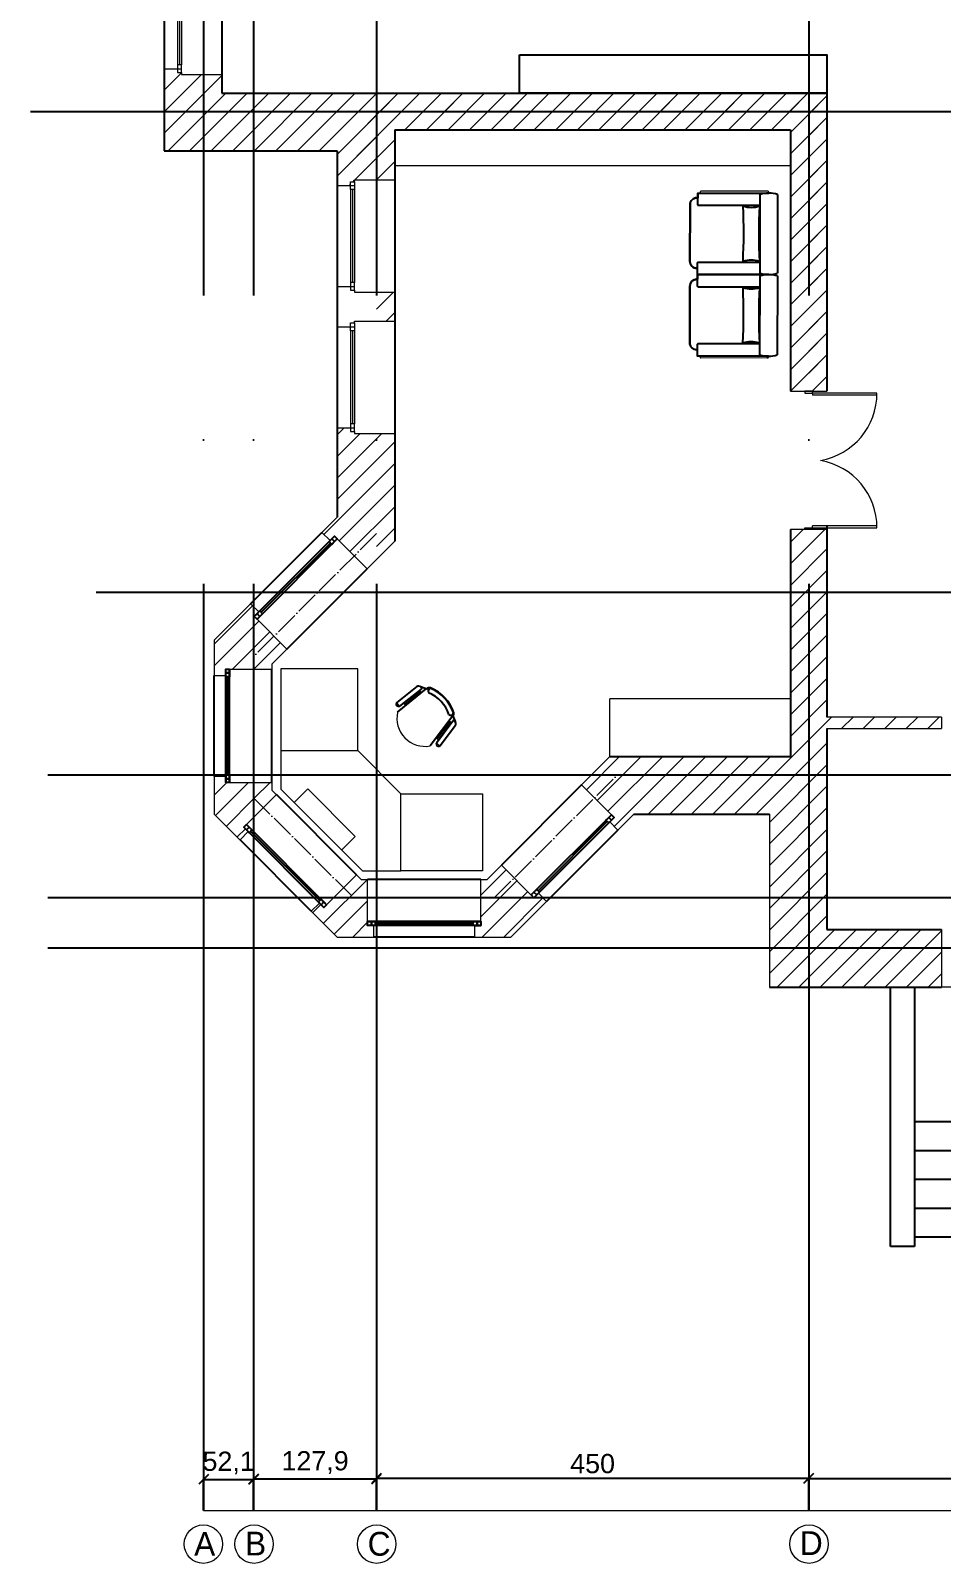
# Model space of a CAD drawing. Header units: centimetres. Extents: x -11062 to 12236, y -3130 to 12397.
# Drawn here: x 9379 to 10327, y 8059 to 9653 of the extents above; entities that cross this region are included whole.
import ezdxf

# ---------------------------------------------------------------- set-up
doc = ezdxf.new("R2010")
doc.units = ezdxf.units.CM
doc.header["$PDMODE"] = 35
doc.header["$PDSIZE"] = 10
doc.linetypes.add('ACAD_ISO04W100', pattern=[30, 24, -3, 0, -3])
for name, color, linetype in [('kote', 201, 'Continuous'), ('namjestaj', 31, 'Continuous'), ('pomocne', 2, 'ACAD_ISO04W100'), ('prozori', 140, 'Continuous'), ('sanitarije', 7, 'Continuous'), ('vrata', 130, 'Continuous'), ('zidovi', 11, 'Continuous')]:
    doc.layers.add(name, color=color, linetype=linetype)
doc.styles.add('Annotative', font='arial.ttf')
doc.styles.get("Standard").update_dxf_attribs({"font": ''})
doc.styles.get('Standard').set_extended_font_data('Bahnschrift Light')
doc.dimstyles.new('Copy(2) of ISO-25', dxfattribs={"dimscale": 0.1, "dimtxt": 200, "dimasz": 100, "dimexe": 1.25, "dimexo": 0.625, "dimgap": 50, "dimtad": 1, "dimdec": 1, "dimtxsty": 'Annotative', "dimblk": 'OBLIQUE', "dimcen": 2, "dimadec": 0, "dimazin": 0, "dimtfac": 1, "dimtdec": 1, "dimtmove": 0, "dimatfit": 3, "dimldrblk": 'OBLIQUE', "dimfxl": 1, "dimarcsym": 0})
pattern_1 = [(45, (8444.418, 7911.838), (-11.22532, 11.22532), [])]

# ---------------------------------------------------------------- blocks, each defined once
blk = doc.blocks.new('dvokrilna vrata')
at = {"layer": 'vrata', "lineweight": 5}
for p in [(-70, 8.3), (-68, -58.7)]:
    blk.add_line(p, (-68, 8.3), dxfattribs=at)
for points in [[(-72, 16.3), (-70, 16.3), (-70, 8.3), (-72, 8.3)], [(72, 16.3), (70, 16.3), (70, 8.3), (72, 8.3)]]:
    blk.add_lwpolyline(points, close=True, dxfattribs=at)
for points in [[(-70, 8.3), (-70, -56.7), (-70, -58.7)], [(70, -58.7), (70, -56.7), (70, 8.3), (68, 8.3)], [(68, -58.7), (68, -56.7), (68, 8.3)]]:
    blk.add_lwpolyline(points, dxfattribs=at)
for centre, start, end in [((-70, 12.3), 269.9805, 349.9902), ((70, 12.3), 190.0098, 270.0195)]:
    blk.add_arc(centre, 71, start, end, dxfattribs=at)
blk = doc.blocks.new('prozori veci')
at = {"layer": 'prozori', "lineweight": 5}
for p, q in [((-111, 60), (-6, 60)), ((-111, 46), (-111, 42)), ((-10, 46), (-107, 46)), ((-10, 44), (-107, 44)), ((-10, 42), (-107, 42)), ((-6, 46), (-6, 42)), ((0, 0), (-117, 0))]:
    blk.add_line(p, q, dxfattribs=at)
for points in [[(-107, 46), (-115, 46), (-115, 42), (-107, 42)], [(-10, 46), (-2, 46), (-2, 42), (-10, 42)]]:
    blk.add_lwpolyline(points, close=True, dxfattribs=at)
at = {"layer": 'zidovi', "lineweight": 5}
for p, q in [((-115, 42), (-117, 42)), ((-117, 42), (-117, 0)), ((-2, 42), (0, 42)), ((0, 42), (0, 0))]:
    blk.add_line(p, q, dxfattribs=at)
for points in [[(-111, 60), (-111, 50), (-111, 46)], [(-6, 60), (-6, 50), (-6, 46)]]:
    blk.add_lwpolyline(points, dxfattribs=at)
blk = doc.blocks.new('*U11')
at = {"layer": 'prozori', "ltscale": 200}
for p, q in [((-111.5, 48), (-118, 48)), ((-118, 48), (0, 48)), ((-111.5, 60), (-6.5, 60)), ((-118, 44), (0, 44)), ((-110, 46), (-8, 46))]:
    blk.add_line(p, q, dxfattribs=at)
for points in [[(-114, 44), (-118, 44), (-118, 48), (-114, 48)], [(-110, 44), (-114, 44), (-114, 48), (-110, 48)], [(-4, 44), (-8, 44), (-8, 48), (-4, 48)], [(0, 44), (-4, 44), (-4, 48), (0, 48)]]:
    blk.add_lwpolyline(points, close=True, dxfattribs=at)
blk.add_lwpolyline([(-118, 0), (0, 0)], dxfattribs=at)
at = {"layer": 'zidovi', "lineweight": 5}
for p, q in [((-111.5, 48), (-118, 48)), ((-118, 48), (-118, 44)), ((-111.5, 60), (-111.5, 48)), ((-6.5, 60), (-6.5, 48)), ((-6.5, 48), (0, 48)), ((0, 48), (0, 0)), ((-118, 44), (-118, 0))]:
    blk.add_line(p, q, dxfattribs=at)
blk = doc.blocks.new('stol soba')
at = {"layer": 'namjestaj', "lineweight": 5}
for p, q in [((4419.9, 200.3), (4419.9, 115.3)), ((4499.9, 200.3), (4419.9, 200.3)), ((4499.9, 115.3), (4499.9, 200.3)), ((4419.9, 115.3), (4459.9, 115.3)), ((4419.9, 115.3), (4419.9, 75.3)), ((4459.9, 115.3), (4499.9, 115.3)), ((4544.7, 70.4), (4499.9, 115.3)), ((4419.9, 75.3), (4504.7, -9.6)), ((4433.6, 61.5), (4447.8, 75.6)), ((4447.8, 75.6), (4497.3, 26.1)), ((4544.7, -9.6), (4544.7, 70.4)), ((4544.7, 70.4), (4629.7, 70.4)), ((4629.7, 70.4), (4629.7, -9.6)), ((4497.3, 26.1), (4483.1, 12)), ((4504.7, -9.6), (4544.7, -9.6)), ((4629.7, -9.6), (4544.7, -9.6))]:
    blk.add_line(p, q, dxfattribs=at)
blk = doc.blocks.new('stolac')
at = {"layer": 'namjestaj', "ltscale": 200}
for p, q in [((12.6, 53.3), (-8.3, 36.9)), ((-7.5, 26.6), (22.4, 50.9)), ((-5.2, 33), (17.2, 50.6)), ((17.1, 46.6), (15.2, 49)), ((22.4, 50.9), (16.5, 53.1)), ((17.4, 52), (16.8, 52.7)), ((-8.4, 36.2), (-5.9, 33.1)), ((50.1, 22.8), (26.3, -8.3)), ((32.9, -5.3), (49.9, 17.6)), ((45.9, 17.3), (48.3, 15.5)), ((50.1, 22.8), (52.5, 16.9)), ((51.3, 17.8), (52.1, 17.2)), ((52.7, 13), (36.9, -8.3)), ((26.3, -8.3), (26.2, -8.3)), ((36.2, -8.4), (33, -6))]:
    blk.add_line(p, q, dxfattribs=at)
at = {"layer": 'namjestaj', "lineweight": 5}
for p, q in [((22.4, 50.9), (24.5, 49.6)), ((1.1, 33.6), (-1, 36.3)), ((0, 34.9), (16.1, 47.8)), ((33.9, -1.1), (47.1, 16.4)), ((50.1, 22.8), (49.4, 23.9)), ((32.7, 0.1), (35.1, -2.3))]:
    blk.add_line(p, q, dxfattribs=at)
at = {"layer": 'namjestaj', "ltscale": 200}
for centre, radius, start, end in [((14.4, 50.9), 3, 38.0596, 128.0596), ((16.6, 51.3), 1, 308.0596, 38.0596), ((25.6, 47.1), 5, 74.1623, 129.175), ((27.3, 48.5), 2.98, 100.8395, 214.8064), ((10.9, 12.6), 41.9, 18.5737, 67.8229), ((10.9, 12.6), 42.4, 18.5737, 67.8229), ((-8, 36.5), 0.5, 128.0596, 218.0596), ((-5.5, 33.4), 0.5, 218.0596, 308.0596), ((10.9, 12.6), 36.9, 18.5737, 67.8229), ((47.9, 26.2), 2.76, 223.4878, 353.6596), ((50.7, 17), 1, 53.4248, 143.4248), ((46.2, 25.8), 5, 322.4405, 3.2589), ((50.3, 14.8), 3, 323.4248, 53.4248), ((33.3, -5.6), 0.5, 143.4248, 233.4248), ((36.5, -8), 0.5, 233.4248, 323.4248)]:
    blk.add_arc(centre, radius, start, end, dxfattribs=at)
at = {"layer": 'namjestaj', "lineweight": 5}
for centre, radius, start, end in [((-6.8, 35), 2.5, 128.2492, 307.8701), ((21, 20.3), 29.2, 167.5024, 280.3942), ((35, -6.6), 2.52, 148.2702, 318.5443)]:
    blk.add_arc(centre, radius, start, end, dxfattribs=at)
blk = doc.blocks.new('fotelja 2')
at = {"layer": 'namjestaj', "lineweight": 5}
for p, q in [((-79.3, 87.3), (-79.3, 86.3)), ((-8.9, 88.2), (-78.3, 88.3)), ((-7.9, 86.2), (-7.9, 87.2)), ((-79.5, -84.3), (-79.5, -83.3)), ((-9.1, -85.4), (-78.5, -85.3)), ((-8.1, -83.4), (-8.1, -84.4))]:
    blk.add_line(p, q, dxfattribs=at)
at = {"layer": 'namjestaj', "ltscale": 200}
for points in [[(-81.9, 86.3), (-81.9, 81.3), (-82.9, 81.3, 0.414214), (-89.9, 74.3), (-90, 15, 0.414214), (-83, 8), (-82, 8)], [(-82, 8), (-83, 8, -0.414214), (-90, 15), (-89.9, 74.3, -0.414214), (-82.9, 81.3), (-81.9, 81.3), (-81.9, 85.3, -0.414214), (-80.9, 86.3), (-7.9, 86.2)], [(-16.9, 73.2), (-80.9, 73.3, -0.414214), (-81.9, 74.3), (-81.9, 86.3), (-7.9, 86.2)], [(-82, 1.5), (-82, -3.5), (-83, -3.5, 0.414214), (-90, -10.5), (-90.1, -69.8, 0.414214), (-83.1, -76.8), (-82.1, -76.8)], [(-82.1, -76.8), (-83.1, -76.8, -0.414214), (-90.1, -69.8), (-90, -10.5, -0.414214), (-83, -3.5), (-82, -3.5), (-82, 0.5, -0.414214), (-81, 1.5), (-8, 1.4)], [(-8, 1.4), (-82, 1.5), (-82, 13.5, -0.414214), (-81, 14.5), (-17, 14.4)], [(-8, 1.4), (-81, 1.5, -0.414214), (-82, 2.5), (-82, 7.5)], [(-17, -11.6), (-81, -11.5, -0.414214), (-82, -10.5), (-82, 1.5), (-8, 1.4)], [(-8.1, -83.4), (-82.1, -83.3), (-82.1, -71.3, -0.414214), (-81.1, -70.3), (-17.1, -70.4)], [(-8.1, -83.4), (-81.1, -83.3, -0.414214), (-82.1, -82.3), (-82.1, -77.3)]]:
    blk.add_lwpolyline(points, format="xyb", dxfattribs=at)
for points in [[(-17, 2.8), (-17, 2.8), (-16.9, 84.8)], [(-17, 2.8), (-17, 2.8), (-16.9, 84.8)], [(1.1, 84.8), (1, 2.8)], [(1.1, 84.8), (1, 2.8)], [(-82, 1.5), (-82, 7.5)], [(-17.1, -82), (-17.1, -82), (-17, 0)], [(-17.1, -82), (-17.1, -82), (-17, 0)], [(1, 0), (0.9, -82)], [(1, 0), (0.9, -82)], [(-82.1, -83.3), (-82.1, -77.3)]]:
    blk.add_lwpolyline(points, dxfattribs=at)
at = {"layer": 'namjestaj', "lineweight": 5}
for centre, start, end in [((-78.3, 87.3), 89.9284, 179.9284), ((-8.9, 87.2), 359.9284, 89.9284), ((-78.5, -84.3), 179.9284, 269.9284), ((-9.1, -84.4), 269.9284, 359.9284)]:
    blk.add_arc(centre, 1, start, end, dxfattribs=at)
at = {"layer": 'namjestaj', "ltscale": 200}
for centre, radius, start, end in [((-7.9, 56.7), 29.5, 72.162, 107.6949), ((-7.9, 56.7), 29.5, 72.162, 107.6949), ((-639.6, 44.6), 605.6, 357.1996, 2.6573), ((-639.6, 44.6), 605.6, 357.1996, 2.6573), ((-26.1, 99.3), 27.9, 252.1884, 287.6684), ((-26.1, 99.3), 27.9, 252.1884, 287.6684), ((587.3, 43.1), 605.6, 177.1996, 182.6573), ((587.3, 43.1), 605.6, 177.1996, 182.6573), ((-26.3, -11.5), 27.9, 72.1884, 107.6684), ((-26.3, -11.5), 27.9, 72.1884, 107.6684), ((-8, 30.9), 29.5, 252.162, 287.6949), ((-8, 30.9), 29.5, 252.162, 287.6949), ((-8, -28.1), 29.5, 72.162, 107.6949), ((-8, -28.1), 29.5, 72.162, 107.6949), ((-26.2, 14.5), 27.9, 252.1884, 287.6684), ((-639.7, -40.2), 605.6, 357.1996, 2.6573), ((-26.2, 14.5), 27.9, 252.1884, 287.6684), ((-639.7, -40.2), 605.6, 357.1996, 2.6573), ((587.2, -41.7), 605.6, 177.1996, 182.6573), ((587.2, -41.7), 605.6, 177.1996, 182.6573), ((-26.4, -96.3), 27.9, 72.1884, 107.6684), ((-26.4, -96.3), 27.9, 72.1884, 107.6684), ((-8.1, -53.9), 29.5, 252.162, 287.6949), ((-8.1, -53.9), 29.5, 252.162, 287.6949)]:
    blk.add_arc(centre, radius, start, end, dxfattribs=at)
blk = doc.blocks.new('ulazne stepenice')
at = {"layer": 'vrata', "ltscale": 200}
for p, q in [((-125, -130), (-125, 140)), ((-100, 140), (-100, -130)), ((100, 140), (100, -130)), ((125, -130), (125, 140)), ((-100, 0), (100, 0)), ((-100, -30), (100, -30)), ((-100, -60), (100, -60)), ((-100, -90), (100, -90)), ((-100, -120), (100, -120)), ((-100, -130), (-125, -130)), ((100, -130), (125, -130))]:
    blk.add_line(p, q, dxfattribs=at)
blk = doc.blocks.new('_Oblique')
at = {"color": 0, "linetype": 'ByBlock', "lineweight": -2}
blk.add_line((-0.5, -0.5), (0.5, 0.5), dxfattribs=at)
blk = doc.blocks.new('*D51')
at = {"layer": 'Defpoints', "color": 0, "lineweight": 5, "transparency": 16777216}
for p in [(9611, 8145.9), (9558.9, 8113.4), (9611, 8113.4)]:
    blk.add_point(p, dxfattribs=at)
at = {"layer": 'kote', "color": 0, "lineweight": -2, "transparency": 16777216}
for p, q in [((9558.9, 8113.5), (9558.9, 8146)), ((9558.9, 8145.9), (9611, 8145.9)), ((9611, 8113.5), (9611, 8146))]:
    blk.add_line(p, q, dxfattribs=at)
at = {"layer": 'kote', "color": 0, "lineweight": -2, "transparency": 16777216, "xscale": 10, "yscale": 10, "zscale": 10, "rotation": 180}
blk.add_blockref('_Oblique', (9558.9, 8145.9), dxfattribs=at)
at = {"layer": 'kote', "color": 0, "lineweight": -2, "transparency": 16777216, "xscale": 10, "yscale": 10, "zscale": 10}
blk.add_blockref('_Oblique', (9611, 8145.9), dxfattribs=at)
at = {"layer": 'kote', "color": 0, "lineweight": 5, "transparency": 16777216, "insert": (9585, 8162.9), "char_height": 20, "attachment_point": 5, "style": 'Annotative'}
blk.add_mtext('52,1', dxfattribs=at)
blk = doc.blocks.new('*D52')
at = {"layer": 'Defpoints', "color": 0, "lineweight": 5, "transparency": 16777216}
for p in [(9738.9, 8146.3), (9611, 8113.4), (9738.9, 8113.4)]:
    blk.add_point(p, dxfattribs=at)
at = {"layer": 'kote', "color": 0, "lineweight": -2, "transparency": 16777216}
for p, q in [((9611, 8113.5), (9611, 8146.5)), ((9611, 8146.3), (9738.9, 8146.3)), ((9738.9, 8113.5), (9738.9, 8146.5))]:
    blk.add_line(p, q, dxfattribs=at)
at = {"layer": 'kote', "color": 0, "lineweight": -2, "transparency": 16777216, "xscale": 10, "yscale": 10, "zscale": 10, "rotation": 180}
blk.add_blockref('_Oblique', (9611, 8146.3), dxfattribs=at)
at = {"layer": 'kote', "color": 0, "lineweight": -2, "transparency": 16777216, "xscale": 10, "yscale": 10, "zscale": 10}
blk.add_blockref('_Oblique', (9738.9, 8146.3), dxfattribs=at)
at = {"layer": 'kote', "color": 0, "lineweight": 5, "transparency": 16777216, "insert": (9675, 8163.4), "char_height": 20, "attachment_point": 5, "style": 'Annotative'}
blk.add_mtext('127,9', dxfattribs=at)
blk = doc.blocks.new('*D53')
at = {"layer": 'Defpoints', "color": 0, "lineweight": 5, "transparency": 16777216}
for p in [(10188.9, 8147), (9738.9, 8113.4), (10188.9, 8113.4)]:
    blk.add_point(p, dxfattribs=at)
at = {"layer": 'kote', "color": 0, "lineweight": -2, "transparency": 16777216}
for p, q in [((9738.9, 8113.5), (9738.9, 8147.1)), ((9738.9, 8147), (10188.9, 8147)), ((10188.9, 8113.5), (10188.9, 8147.1))]:
    blk.add_line(p, q, dxfattribs=at)
at = {"layer": 'kote', "color": 0, "lineweight": -2, "transparency": 16777216, "xscale": 10, "yscale": 10, "zscale": 10, "rotation": 180}
blk.add_blockref('_Oblique', (9738.9, 8147), dxfattribs=at)
at = {"layer": 'kote', "color": 0, "lineweight": -2, "transparency": 16777216, "xscale": 10, "yscale": 10, "zscale": 10}
blk.add_blockref('_Oblique', (10188.9, 8147), dxfattribs=at)
at = {"layer": 'kote', "color": 0, "lineweight": 5, "transparency": 16777216, "insert": (9963.9, 8162.2), "char_height": 20, "attachment_point": 5, "style": 'Annotative'}
blk.add_mtext('450', dxfattribs=at)
blk = doc.blocks.new('*D54')
at = {"layer": 'Defpoints', "color": 0, "lineweight": 5, "transparency": 16777216}
for p in [(10609, 8146.9), (10188.9, 8113.4), (10609, 8113.4)]:
    blk.add_point(p, dxfattribs=at)
at = {"layer": 'kote', "color": 0, "lineweight": -2, "transparency": 16777216}
for p, q in [((10188.9, 8113.5), (10188.9, 8147)), ((10188.9, 8146.9), (10609, 8146.9)), ((10609, 8113.5), (10609, 8147))]:
    blk.add_line(p, q, dxfattribs=at)
at = {"layer": 'kote', "color": 0, "lineweight": -2, "transparency": 16777216, "xscale": 10, "yscale": 10, "zscale": 10, "rotation": 180}
blk.add_blockref('_Oblique', (10188.9, 8146.9), dxfattribs=at)
at = {"layer": 'kote', "color": 0, "lineweight": -2, "transparency": 16777216, "xscale": 10, "yscale": 10, "zscale": 10}
blk.add_blockref('_Oblique', (10609, 8146.9), dxfattribs=at)
at = {"layer": 'kote', "color": 0, "lineweight": 5, "transparency": 16777216, "insert": (10399, 8163.9), "char_height": 20, "attachment_point": 5, "style": 'Annotative'}
blk.add_mtext('420,1', dxfattribs=at)

msp = doc.modelspace()

# ---------------------------------------------------------------- hatches: boundary and pattern name
at = {"layer": 'namjestaj', "lineweight": 5}
h = msp.add_hatch(dxfattribs=at)
h.set_pattern_fill('ANSI31', color=8, scale=5)
h.set_pattern_definition(pattern_1)
h.paths.add_polyline_path([(10188.93, 10255.28), (10188.93, 10306.69), (10185.65, 10309.97), (10147.93, 10272.26), (10147.93, 10180.2), (10087.63, 10180.2), (10087.63, 10170.2), (10087.63, 10166.2), (10091.63, 10166.2), (10091.63, 10162.2), (10093.63, 10162.2), (10093.63, 10139.2), (10188.93, 10139.2)])
h.paths.add_polyline_path([(10188.93, 10139.2), (10093.63, 10139.2), (10093.63, 10120.2), (10188.93, 10120.2)])
h.paths.add_polyline_path([(10207.93, 10247.41), (10223.48, 10262.95), (10210.04, 10276.39), (10188.93, 10255.28), (10188.93, 10139.2), (10207.93, 10139.2)])
h.paths.add_polyline_path([(10207.93, 10139.2), (10188.93, 10139.2), (10188.93, 10120.2), (10207.93, 10120.2)])
h.paths.add_polyline_path([(10703.02, 10162.2), (10705.02, 10162.2), (10705.02, 10166.2), (10709.02, 10166.2), (10709.02, 10170.2), (10709.02, 10180.2), (10650.03, 10180.2), (10650.03, 10255.3), (10650.02, 10272.28), (10612.32, 10309.97), (10609.03, 10306.69), (10609.03, 10255.28), (10609.16, 10139.2), (10703.02, 10139.2)])
h.paths.add_polyline_path([(10860.02, 10166.2), (10864.02, 10166.2), (10864.02, 10170.2), (10864.02, 10180.2), (10814.02, 10180.2), (10814.02, 10170.2), (10814.02, 10166.2), (10818.02, 10166.2), (10818.02, 10162.2), (10820.02, 10162.2), (10820.02, 10139.2), (10858.02, 10139.2), (10858.02, 10162.2), (10860.02, 10162.2)])
h.paths.add_polyline_path([(10858.02, 10139.2), (10820.02, 10139.2), (10820.02, 10120.2), (10858.02, 10120.2)])
h.paths.add_polyline_path([(10503.02, 10419.27), (10451.29, 10419.27), (10451.32, 10407.27), (10457.79, 10407.27), (10457.79, 10403.27), (10457.79, 10378.27), (10486.04, 10378.27), (10522.93, 10378.27), (10524.99, 10380.33), (10527.06, 10378.27), (10532.12, 10378.27), (10538.07, 10384.22)])
h.paths.add_polyline_path([(10486.04, 10378.27), (10457.79, 10378.27), (10457.79, 10359.27), (10459.89, 10359.27), (10478.17, 10359.27), (10491.05, 10346.39), (10504.49, 10359.82)])
h.paths.add_polyline_path([(10339.79, 10407.27), (10346.29, 10407.27), (10346.29, 10419.27), (10294.94, 10419.27), (10259.89, 10384.22), (10265.84, 10378.27), (10270.91, 10378.27), (10272.97, 10380.33), (10275.04, 10378.27), (10339.79, 10378.27), (10339.79, 10403.27)])
h.paths.add_polyline_path([(10339.79, 10378.27), (10311.92, 10378.27), (10293.48, 10359.82), (10306.91, 10346.39), (10319.79, 10359.27), (10339.79, 10359.27)])
h.paths.add_polyline_path([(10311.92, 10378.27), (10275.04, 10378.27), (10275.8, 10377.5), (10293.48, 10359.82)])
h.paths.add_polyline_path([(10192.36, 10294.06), (10189.54, 10296.89), (10194.13, 10301.49), (10188.93, 10306.69), (10188.93, 10255.28), (10210.04, 10276.39)])
h.paths.add_polyline_path([(9976.63, 10162.2), (9978.63, 10162.2), (9978.63, 10166.2), (9982.63, 10166.2), (9982.63, 10170.2), (9982.63, 10180.2), (9917.63, 10180.2), (9917.63, 10172.2), (9917.62, 10139.2), (9976.63, 10139.2)])
h.paths.add_polyline_path([(9976.63, 10139.2), (9917.62, 10139.2), (9917.62, 10120.2), (9976.63, 10120.2)])
h.paths.add_polyline_path([(9738.94, 10180.2), (9708.05, 10180.2), (9708.05, 10170.2), (9708.05, 10166.2), (9712.05, 10166.2), (9712.05, 10162.2), (9714.05, 10162.2), (9714.05, 10139.2), (9738.94, 10139.2)])
h.paths.add_polyline_path([(9773.65, 10180.2), (9738.94, 10180.2), (9738.94, 10139.2), (9773.65, 10139.2), (9773.65, 10172.2)])
h.paths.add_polyline_path([(9773.65, 10139.2), (9738.94, 10139.2), (9738.94, 10120.2), (9773.65, 10120.2)])
h.paths.add_polyline_path([(9738.94, 10139.2), (9714.05, 10139.2), (9714.05, 10120.2), (9738.94, 10120.2)])
h.paths.add_polyline_path([(9603.05, 10170.2), (9603.05, 10180.2), (9558.9, 10180.2), (9558.9, 10139.2), (9597.05, 10139.2), (9597.05, 10162.2), (9599.05, 10162.2), (9599.05, 10166.2), (9603.05, 10166.2)])
h.paths.add_polyline_path([(9558.9, 10180.2), (9517.9, 10180.2), (9517.9, 10139.2), (9558.9, 10139.2)])
h.paths.add_polyline_path([(9558.9, 10139.2), (9517.9, 10139.2), (9517.9, 10103.7), (9529.9, 10103.7), (9529.9, 10110.2), (9533.9, 10110.2), (9558.9, 10110.2)])
h.paths.add_polyline_path([(9597.05, 10139.2), (9558.9, 10139.2), (9558.9, 10110.2), (9577.9, 10110.2), (9577.9, 10120.2), (9597.05, 10120.2)])
h.paths.add_polyline_path([(9547.9, 9856.2), (9558.9, 9856.2), (9558.9, 9909.2), (9457.9, 9909.2), (9457.9, 9773.7), (9517.9, 9773.7), (9517.9, 9718.74), (9527.9, 9718.74), (9531.9, 9718.74), (9531.9, 9722.74), (9535.9, 9722.74), (9535.9, 9724.74), (9558.9, 9724.74), (9558.9, 9836.2), (9547.9, 9836.2)])
h.paths.add_polyline_path([(9558.9, 9992.2), (9533.9, 9992.2), (9529.9, 9992.2), (9529.9, 9998.7), (9517.9, 9998.7), (9517.9, 9918.7), (9457.9, 9918.7), (9457.9, 9909.2), (9558.9, 9909.2)])
h.paths.add_polyline_path([(9577.9, 9992.2), (9558.9, 9992.2), (9558.9, 9909.2), (9577.9, 9909.2)])
h.paths.add_polyline_path([(9577.9, 9909.2), (9558.9, 9909.2), (9558.9, 9856.2), (9567.9, 9856.2), (9567.9, 9846.2), (9567.9, 9836.2), (9558.9, 9836.2), (9558.9, 9724.74), (9577.9, 9724.74)])
h.paths.add_polyline_path([(9558.9, 9607.74), (9535.9, 9607.74), (9535.9, 9609.74), (9531.9, 9609.74), (9531.9, 9613.74), (9527.9, 9613.74), (9517.9, 9613.74), (9517.9, 9569.2), (9558.9, 9569.2)])
h.paths.add_polyline_path([(9558.9, 9569.2), (9517.9, 9569.2), (9517.9, 9528.2), (9558.9, 9528.2)])
h.paths.add_polyline_path([(9611.01, 9588.2), (9577.9, 9588.2), (9577.9, 9607.74), (9558.9, 9607.74), (9558.9, 9569.2), (9611.01, 9569.2)])
h.paths.add_polyline_path([(9611.01, 9569.2), (9558.9, 9569.2), (9558.9, 9528.2), (9611.01, 9528.2)])
h.paths.add_polyline_path([(9738.94, 9569.2), (9611.01, 9569.2), (9611.01, 9528.2), (9697.94, 9528.2), (9697.94, 9492.2), (9707.94, 9492.2), (9711.94, 9492.2), (9711.94, 9496.2), (9715.94, 9496.2), (9715.94, 9498.2), (9738.94, 9498.2)])
h.paths.add_polyline_path([(9738.94, 9588.2), (9611.01, 9588.2), (9611.01, 9569.2), (9738.94, 9569.2)])
h.paths.add_polyline_path([(10188.93, 9588.2), (9887.93, 9588.2), (9738.94, 9588.2), (9738.94, 9569.2), (10188.93, 9569.2)])
h.paths.add_polyline_path([(10188.93, 9569.2), (9738.94, 9569.2), (9738.94, 9498.2), (9738.94, 9103.22), (9757.94, 9122.22), (9757.94, 9550.2), (10169.93, 9550.2), (10169.93, 9278.15), (10188.93, 9278.15)])
h.paths.add_polyline_path([(9757.94, 9550.2), (10169.93, 9550.2), (10169.93, 9278.15), (10188.93, 9278.15), (10188.93, 9569.2), (9738.94, 9569.2), (9738.94, 9498.2), (9757.94, 9498.2)], flags=17)
h.paths.add_polyline_path([(9757.94, 9498.2), (9738.94, 9498.2), (9738.94, 9381.2), (9757.94, 9381.2)], flags=16)
h.paths.add_polyline_path([(9757.94, 9351.2), (9738.94, 9351.2), (9738.94, 9234.2), (9757.94, 9234.2)], flags=17)
h.paths.add_polyline_path([(10207.93, 9588.2), (10188.93, 9588.2), (10188.93, 9569.2), (10207.93, 9569.2)])
h.paths.add_polyline_path([(10207.93, 9569.2), (10188.93, 9569.2), (10188.93, 9278.15), (10192.93, 9278.15), (10207.93, 9278.15)])
h.paths.add_polyline_path([(9738.94, 9234.2), (9715.94, 9234.2), (9715.94, 9236.2), (9711.94, 9236.2), (9711.94, 9240.2), (9707.94, 9240.2), (9697.94, 9240.2), (9697.94, 9147.07), (9682.08, 9131.21), (9690.56, 9122.72), (9695.16, 9127.32), (9697.99, 9124.49), (9715.66, 9106.81), (9738.94, 9130.09)])
h.paths.add_polyline_path([(9611.01, 9053.78), (9607.83, 9056.96), (9570.01, 9019.14), (9570.01, 8982.5), (9582.01, 8982.5), (9582.01, 8989), (9586.01, 8989), (9611.01, 8989), (9611.01, 9002.16)])
h.paths.add_polyline_path([(9645.66, 9009.94), (9632.22, 9023.37), (9611.01, 9002.16), (9611.01, 8989), (9630.01, 8989), (9630.01, 8994.29)])
h.paths.add_polyline_path([(9632.22, 9023.37), (9614.55, 9041.05), (9611.72, 9043.88), (9616.31, 9048.48), (9611.01, 9053.78), (9611.01, 9002.16)])
h.paths.add_polyline_path([(9611.01, 8871), (9586.01, 8871), (9582.01, 8871), (9582.01, 8877.5), (9570.01, 8877.5), (9570.01, 8838.23), (9596.83, 8811.41), (9605.32, 8819.9), (9600.72, 8824.49), (9603.55, 8827.32), (9611.01, 8834.78)])
h.paths.add_polyline_path([(9630.01, 8863.09), (9630.01, 8871), (9611.01, 8871), (9611.01, 8855.22), (9621.23, 8845), (9634.66, 8858.43)])
h.paths.add_polyline_path([(9729.63, 8770.24), (9722.86, 8770.24), (9718.1, 8775), (9704.67, 8761.56), (9714.99, 8751.24), (9729.63, 8751.24)])
h.paths.add_polyline_path([(9729.63, 8751.24), (9714.99, 8751.24), (9694.35, 8751.24), (9686.99, 8743.88), (9684.16, 8741.06), (9679.56, 8745.65), (9671.08, 8737.17), (9698, 8710.24), (9736.13, 8710.24), (9736.13, 8722.24), (9729.63, 8722.24), (9729.63, 8726.24)])
h.paths.add_polyline_path([(9704.67, 8761.56), (9694.35, 8751.24), (9714.99, 8751.24)])
h.paths.add_polyline_path([(9882.37, 8771.67), (9868.93, 8785.11), (9854.07, 8770.24), (9847.63, 8770.24), (9847.63, 8751.24), (9861.94, 8751.24)])
h.paths.add_polyline_path([(9882.37, 8771.67), (9861.94, 8751.24), (9902.8, 8751.24), (9900.05, 8753.99)])
h.paths.add_polyline_path([(9915.96, 8747.28), (9911.99, 8751.24), (9902.95, 8751.24), (9902.88, 8751.17), (9902.8, 8751.24), (9861.94, 8751.24), (9847.63, 8751.24), (9847.63, 8726.24), (9847.63, 8722.24), (9841.13, 8722.24), (9841.13, 8710.24), (9878.92, 8710.24)])
h.paths.add_polyline_path([(10188.93, 8879.17), (9989.87, 8879.17), (9965.81, 8855.11), (9983.49, 8837.43), (9986.31, 8834.61), (9981.72, 8830.01), (9990.2, 8821.52), (10006.85, 8838.17), (10147.93, 8838.17), (10147.93, 8751.24), (10188.93, 8751.24)])
h.paths.add_polyline_path([(10188.93, 9069.09), (10169.93, 9069.09), (10169.93, 8898.17), (9982, 8898.17), (9963, 8879.17), (10188.93, 8879.17)])
h.paths.add_polyline_path([(9989.87, 8879.17), (9963, 8879.17), (9952.37, 8868.55), (9965.81, 8855.11)])
h.paths.add_polyline_path([(10207.93, 9134.17), (10188.93, 9134.17), (10188.93, 9069.09), (10207.93, 9069.09)])
h.paths.add_polyline_path([(10207.93, 9069.09), (10188.93, 9069.09), (10188.93, 8879.17), (10207.93, 8879.17), (10207.93, 8927.17), (10326.99, 8927.17), (10326.99, 8939.17), (10294.12, 8939.17), (10207.93, 8939.17)])
h.paths.add_polyline_path([(10188.93, 9134.17), (10184.93, 9134.17), (10169.93, 9134.17), (10169.93, 9069.09), (10188.93, 9069.09)])
h.paths.add_polyline_path([(10207.93, 8879.17), (10188.93, 8879.17), (10188.93, 8751.24), (10207.93, 8751.24)])
h.paths.add_polyline_path([(10326.99, 8699.13), (10188.93, 8699.13), (10188.93, 8658.13), (10326.99, 8658.13)])
h.paths.add_polyline_path([(10326.99, 8718.13), (10207.93, 8718.13), (10207.93, 8751.24), (10188.93, 8751.24), (10188.93, 8699.13), (10326.99, 8699.13)])
h.paths.add_polyline_path([(10188.93, 8751.24), (10147.93, 8751.24), (10147.93, 8699.13), (10188.93, 8699.13)])
h.paths.add_polyline_path([(10188.93, 8699.13), (10147.93, 8699.13), (10147.93, 8658.13), (10188.93, 8658.13)])
h = msp.add_hatch(dxfattribs=at)
h.set_pattern_fill('ANSI31', color=8, scale=5)
h.set_pattern_definition(pattern_1)
h.paths.add_polyline_path([(10650.03, 8838.17), (10707.02, 8838.17), (10707.02, 8848.17), (10707.02, 8852.17), (10703.02, 8852.17), (10703.02, 8856.17), (10701.02, 8856.17), (10701.02, 8898.17), (10628.03, 8898.17), (10628.03, 9342.2), (10641.03, 9342.2), (10641.03, 9354.2), (10628.03, 9354.2), (10628.03, 9588.2), (10590.03, 9588.2), (10590.03, 8939.17), (10470.97, 8939.17), (10470.97, 8927.17), (10590.03, 8927.17), (10590.03, 8838.17), (10590.03, 8718.13), (10470.97, 8718.13), (10470.97, 8658.13), (10650.03, 8658.13)])
h.paths.add_polyline_path([(11078.02, 9028.09), (11178.02, 9028.09), (11178.02, 9050.09), (11178.02, 9088.09), (11078.02, 9088.09), (11078.02, 9588.2), (11052.02, 9588.2), (11052.02, 9607.12), (11050.02, 9607.12), (11042.02, 9607.12), (11040.02, 9607.12), (11040.02, 9588.2), (10766.03, 9588.2), (10766.03, 9607.12), (10764.03, 9607.12), (10756.03, 9607.12), (10754.03, 9607.12), (10754.03, 9588.2), (10754.03, 9550.2), (10754.03, 9456.2), (10756.03, 9456.2), (10764.03, 9456.2), (10766.03, 9456.2), (10766.03, 9550.2), (11040.02, 9550.2), (11040.02, 9354.2), (10766.03, 9354.2), (10766.03, 9367.2), (10754.03, 9367.2), (10754.03, 9354.2), (10730.03, 9354.2), (10730.03, 9352.2), (10730.03, 9344.2), (10730.03, 9342.2), (11040.02, 9342.2), (11040.02, 9282.2), (11040.02, 8898.17), (10975.02, 8898.17), (10975.02, 8856.17), (10973.02, 8856.17), (10973.02, 8852.17), (10969.02, 8852.17), (10969.02, 8848.17), (10969.02, 8838.17), (11078.02, 8838.17)])
h.paths.add_polyline_path([(10858.02, 8898.17), (10818.02, 8898.17), (10818.02, 8856.17), (10816.02, 8856.17), (10816.02, 8852.17), (10812.02, 8852.17), (10812.02, 8848.17), (10812.02, 8838.17), (10864.02, 8838.17), (10864.02, 8848.17), (10864.02, 8852.17), (10860.02, 8852.17), (10860.02, 8856.17), (10858.02, 8856.17)], flags=17)
h.paths.add_polyline_path([(10207.93, 9588.2), (9887.93, 9588.2), (9577.9, 9588.2), (9577.9, 9607.74), (9535.9, 9607.74), (9535.9, 9609.74), (9531.9, 9609.74), (9531.9, 9613.74), (9527.9, 9613.74), (9517.9, 9613.74), (9517.9, 9528.2), (9697.94, 9528.2), (9697.94, 9492.2), (9707.94, 9492.2), (9711.94, 9492.2), (9711.94, 9496.2), (9715.94, 9496.2), (9715.94, 9498.2), (9757.94, 9498.2), (9757.94, 9550.2), (10169.93, 9550.2), (10169.93, 9278.15), (10207.93, 9278.15)])
h.paths.add_polyline_path([(10628.03, 9848.2), (10590.03, 9848.2), (10590.03, 9719.12), (10628.03, 9719.12), (10641.03, 9719.12), (10641.03, 9731.12), (10628.03, 9731.12)])
h.paths.add_polyline_path([(11078.02, 10180.2), (10969.02, 10180.2), (10969.02, 10170.2), (10969.02, 10166.2), (10973.02, 10166.2), (10973.02, 10162.2), (10975.02, 10162.2), (10975.02, 10120.2), (11040.02, 10120.2), (11040.02, 9757.2), (10980.02, 9757.2), (10962.02, 9757.2), (10962.02, 9731.12), (10730.03, 9731.12), (10730.03, 9729.12), (10730.03, 9721.12), (10730.03, 9719.12), (10754.03, 9719.12), (10754.03, 9709.12), (10754.03, 9696.12), (10766.03, 9696.12), (10766.03, 9709.12), (10766.03, 9719.12), (11040.02, 9719.12), (11040.02, 9709.12), (11040.02, 9696.12), (11052.02, 9696.12), (11052.02, 9707.12), (11189.9, 9707.12), (11189.9, 9709.12), (11189.9, 9717.12), (11189.9, 9719.12), (11078.02, 9719.12), (11078.02, 9890.2), (11149.9, 9890.2), (11149.9, 9932.2), (11151.9, 9932.2), (11151.9, 9936.2), (11155.9, 9936.2), (11155.9, 9940.2), (11155.9, 9950.2), (11078.02, 9950.2)])
h.paths.add_polyline_path([(11449.82, 9932.2), (11451.82, 9932.2), (11451.82, 9936.2), (11455.82, 9936.2), (11455.82, 9940.2), (11455.82, 9950.2), (11260.9, 9950.2), (11260.9, 9940.2), (11260.9, 9936.2), (11264.9, 9936.2), (11264.9, 9932.2), (11266.9, 9932.2), (11266.9, 9890.2), (11291.9, 9890.2), (11291.9, 9719.12), (11278.9, 9719.12), (11278.9, 9707.12), (11291.9, 9707.12), (11437.59, 9707.12), (11437.59, 9719.12), (11424.59, 9719.12), (11418.9, 9719.12), (11418.9, 9759.12), (11303.9, 9759.12), (11303.9, 9890.2), (11449.82, 9890.2)])
h.paths.add_polyline_path([(11303.9, 9749.12), (11318.9, 9749.12), (11318.9, 9724.12), (11303.9, 9724.12)], flags=16)
h.paths.add_polyline_path([(11328.9, 9749.12), (11353.9, 9749.12), (11353.9, 9724.12), (11353.9, 9724.12), (11328.9, 9724.12)], flags=16)
h.paths.add_polyline_path([(11363.9, 9739.12), (11378.9, 9739.12), (11378.9, 9724.12), (11363.9, 9724.12)], flags=16)
h.paths.add_polyline_path([(11388.9, 9739.12), (11403.9, 9739.12), (11403.9, 9724.11), (11403.87, 9724.12), (11388.9, 9724.12)], flags=16)
h.paths.add_polyline_path([(11819.95, 9950.2), (11744.95, 9950.2), (11744.95, 9940.2), (11744.95, 9932.2), (11744.95, 9890.2), (11759.95, 9890.2), (11759.95, 9719.12), (11628.82, 9719.12), (11628.82, 9732.12), (11616.82, 9732.12), (11616.82, 9719.12), (11526.59, 9719.12), (11526.59, 9717.12), (11526.59, 9709.12), (11526.59, 9707.12), (11759.95, 9707.12), (11759.95, 9667.12), (11801.95, 9667.12), (11801.95, 9665.12), (11805.95, 9665.12), (11805.95, 9661.12), (11809.95, 9661.12), (11819.95, 9661.12)])
h.paths.add_polyline_path([(11642.95, 9950.2), (11560.82, 9950.2), (11560.82, 9940.2), (11560.82, 9936.2), (11564.82, 9936.2), (11564.82, 9932.2), (11566.82, 9932.2), (11566.82, 9890.2), (11616.82, 9890.2), (11616.82, 9821.12), (11618.82, 9821.12), (11626.82, 9821.12), (11628.82, 9821.12), (11628.82, 9890.2), (11642.95, 9890.2)], flags=17)
h.paths.add_polyline_path([(11819.95, 9556.12), (11809.95, 9556.12), (11805.95, 9556.12), (11805.95, 9552.12), (11801.95, 9552.12), (11801.95, 9550.12), (11759.95, 9550.12), (11759.95, 9395.12), (11801.95, 9395.12), (11801.95, 9393.12), (11805.95, 9393.12), (11805.95, 9389.12), (11809.95, 9389.12), (11819.95, 9389.12)])
h.paths.add_polyline_path([(11819.95, 9284.12), (11809.95, 9284.12), (11805.95, 9284.12), (11805.95, 9280.12), (11801.95, 9280.12), (11801.95, 9278.12), (11759.95, 9278.12), (11759.95, 9088.09), (11709.02, 9088.09), (11709.02, 9028.09), (11819.95, 9028.09)])
h.paths.add_polyline_path([(11461.02, 9088.09), (11426.02, 9088.09), (11426.02, 9028.09), (11461.02, 9028.09)])

# ---------------------------------------------------------------- linework, layer by layer
at = {"layer": 'kote', "lineweight": 5}
msp.add_line((9558.9, 8113.44), (11778.95, 8113.44), dxfattribs=at)
for centre in [(9558.72, 8078.53), (9611.48, 8078.53), (9739.08, 8078.53), (10189.21, 8078.53)]:
    msp.add_circle(centre, 20, dxfattribs=at)
at = {"layer": 'namjestaj', "lineweight": 5}
for p, q in [((9757.94, 9513.2), (10169.93, 9513.2)), ((10169.93, 8958.17), (9982, 8958.17)), ((9982, 8898.17), (9982, 8958.17))]:
    msp.add_line(p, q, dxfattribs=at)
at = {"layer": 'namjestaj', "ltscale": 200}
msp.add_lwpolyline([(9887.93, 9628.2), (10207.93, 9628.2), (10207.93, 9588.2), (9887.93, 9588.2)], close=True, dxfattribs=at)
at = {"layer": 'pomocne', "linetype": 'ACAD_ISO04W100', "ltscale": 50}
for p, q in [((9558.9, 10577.71), (9558.9, 8113.44)), ((9611.01, 10577.71), (9611.01, 8113.44)), ((9738.94, 10577.71), (9738.94, 8113.44)), ((10188.93, 10577.71), (10188.93, 8113.44)), ((9378.86, 9569.2), (12149.34, 9569.2)), ((9447.02, 9069.09), (12149.34, 9069.09)), ((9396.88, 8879.17), (12149.34, 8879.17)), ((9396.88, 8751.24), (12149.34, 8751.24)), ((9396.88, 8699.13), (12149.34, 8699.13))]:
    msp.add_line(p, q, dxfattribs=at)
at = {"layer": 'pomocne', "lineweight": 5}
msp.add_lwpolyline([(9738.94, 9130.09), (9611.01, 9002.16), (9611.01, 8855.22), (9714.99, 8751.24), (9861.94, 8751.24), (9989.87, 8879.17)], dxfattribs=at)
at = {"layer": 'vrata', "lineweight": 5}
msp.add_line((10470.97, 8658.13), (10326.99, 8658.13), dxfattribs=at)
at = {"layer": 'zidovi', "ltscale": 50}
for p, q in [((9577.9, 9992.2), (9577.9, 9588.2)), ((9517.9, 9773.7), (9517.9, 9528.2)), ((9577.9, 9588.2), (9757.94, 9588.2)), ((9577.9, 9588.2), (10207.93, 9588.2)), ((10207.93, 9588.2), (10207.93, 9278.15)), ((9757.94, 9550.2), (10169.93, 9550.2)), ((9757.94, 9550.2), (9757.94, 9122.22)), ((10169.93, 9550.2), (10169.93, 9278.15)), ((9517.9, 9528.2), (9697.94, 9528.2)), ((9697.94, 9528.2), (9697.94, 9147.07)), ((10169.93, 9134.17), (10169.93, 8898.17)), ((10207.93, 9138.17), (10207.93, 8939.17)), ((10207.93, 8927.17), (10207.93, 8718.13)), ((9982, 8898.17), (10169.93, 8898.17)), ((10006.85, 8838.17), (10147.93, 8838.17)), ((10207.93, 8718.13), (10326.99, 8718.13)), ((10147.93, 8658.13), (10326.99, 8658.13))]:
    msp.add_line(p, q, dxfattribs=at)
at = {"layer": 'zidovi', "lineweight": 5}
for p, q in [((10169.93, 9278.15), (10207.93, 9278.15)), ((10207.93, 9134.17), (10169.93, 9134.17)), ((10207.93, 8939.17), (10207.93, 9134.17)), ((10326.99, 8939.17), (10326.99, 8927.17)), ((10207.93, 8927.17), (10326.99, 8927.17)), ((10147.93, 8838.17), (10147.93, 8658.13)), ((10326.99, 8718.13), (10326.99, 8658.13))]:
    msp.add_line(p, q, dxfattribs=at)
for points in [[(9697.94, 9147.07), (9570.01, 9019.14), (9570.01, 8838.23), (9698, 8710.24), (9878.92, 8710.24), (10006.85, 8838.17)], [(9757.94, 9122.22), (9630.01, 8994.29), (9630.01, 8863.09), (9722.86, 8770.24), (9854.07, 8770.24), (9982, 8898.17)], [(10326.99, 8939.17), (10294.12, 8939.17), (10207.93, 8939.17)]]:
    msp.add_lwpolyline(points, dxfattribs=at)

# ---------------------------------------------------------------- block references
at = {"layer": 'namjestaj', "lineweight": 5}
for name, p in [('stol soba', (5219.57, 8788.89)), ('stolac', (9768.4, 8917.52))]:
    msp.add_blockref(name, p, dxfattribs=at)
at = {"layer": 'prozori', "lineweight": 5}
for name, p, rotation in [('prozori veci', (9577.9, 9724.74), 90), ('prozori veci', (9757.94, 9498.2), 90), ('prozori veci', (9757.94, 9351.2), 90), ('*U11', (9630.01, 8989), 90), ('*U11', (9868.93, 8785.11), 224.9999999999999), ('*U11', (9634.66, 8858.44), 135.0000000000001), ('*U11', (9729.63, 8770.24), 180)]:
    msp.add_blockref(name, p, dxfattribs=dict(at, rotation=rotation))
at = {"layer": 'sanitarije', "lineweight": 5}
for name, p in [('fotelja 2', (10155.24, 9398.13)), ('ulazne stepenice', (10398.98, 8518.13))]:
    msp.add_blockref(name, p, dxfattribs=at)
at = {"layer": 'zidovi', "lineweight": 5}
for name, p, rotation in [('dvokrilna vrata', (10201.23, 9206.16), 90), ('*U11', (9729.1, 9093.38), 45)]:
    msp.add_blockref(name, p, dxfattribs=dict(at, rotation=rotation))

# ---------------------------------------------------------------- texts
at = {"layer": 'kote', "lineweight": 5}
for s, p in [('A', (9549.04, 8066.37)), ('B', (9602.01, 8066.75)), ('C', (9729.68, 8066.5)), ('D', (10179.59, 8067.18))]:
    msp.add_text(s, height=24.75, dxfattribs=at).set_placement(p)

# ---------------------------------------------------------------- dimensions: what is measured, and where the dimension line sits
dim = msp.add_linear_dim(base=(9611.01, 8145.88), p1=(9558.9, 8113.44), p2=(9611.01, 8113.44), dimstyle='Copy(2) of ISO-25', dxfattribs=at)
dim.commit()
dim.dimension.update_dxf_attribs({"geometry": '*D51', "text_midpoint": (9584.96, 8145.88), "dimtype": 160})
for base, p1, p2, picture, middle in [((9738.94, 8146.34), (9611.01, 8113.44), (9738.94, 8113.44), '*D52', (9674.98, 8163.35)), ((10188.93, 8147), (9738.94, 8113.44), (10188.93, 8113.44), '*D53', (9963.94, 8162.21)), ((10609.03, 8146.87), (10188.93, 8113.44), (10609.03, 8113.44), '*D54', (10398.98, 8163.89))]:
    dim = msp.add_linear_dim(base=base, p1=p1, p2=p2, dimstyle='Copy(2) of ISO-25', dxfattribs=at)
    dim.commit()
    dim.dimension.update_dxf_attribs({"geometry": picture, "text_midpoint": middle})

doc.saveas('drawing.dxf')
